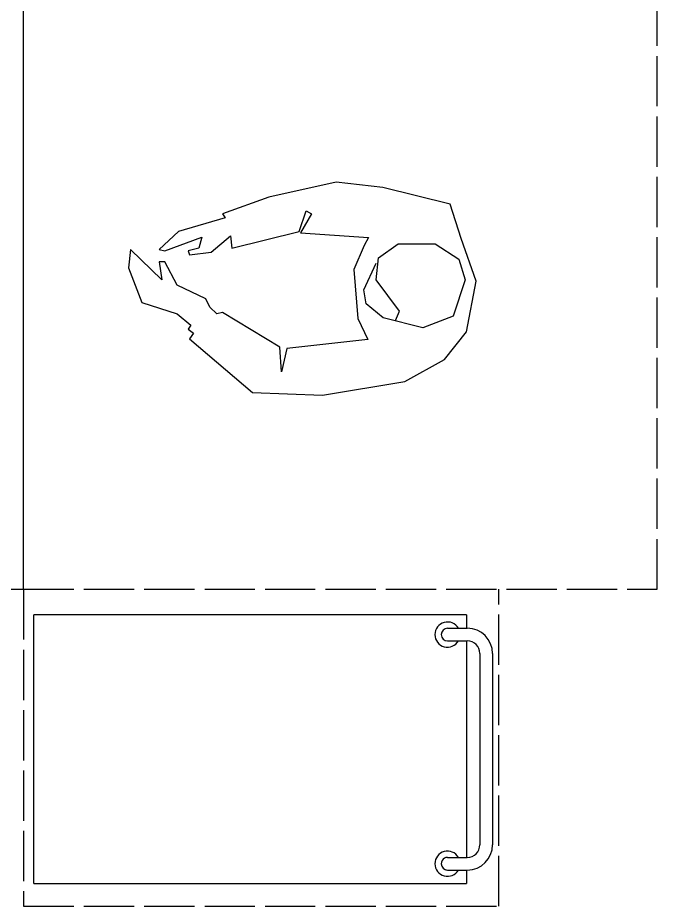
# Model space of a CAD drawing. Header units: millimetres. Extents: x -9564 to 18143, y -28921 to 24346.
# Drawn here: x 13323 to 14131, y 8459 to 9580 of the extents above; entities that cross this region are included whole.
import ezdxf

# ---------------------------------------------------------------- set-up
doc = ezdxf.new("R2010")
doc.units = ezdxf.units.MM
doc.header["$LTSCALE"] = 100
doc.linetypes.add('DASHED2', pattern=[0.762, 0.635, -0.127])
doc.layers.add('freecads.com', color=7, linetype='Continuous')

msp = doc.modelspace()

# ---------------------------------------------------------------- linework, layer by layer
for p, q in [((13330.8, 8858.6), (13330.8, 9681.6)), ((12514.8, 8858.6), (13330.8, 8858.6)), ((13343.8, 8487.4), (13343.8, 8826.3))]:
    msp.add_line(p, q)
at = {"color": 3, "linetype": 'DASHED2'}
for p, q in [((14130.8, 8858.6), (14130.8, 9681.6)), ((13330.8, 8858.6), (14130.8, 8858.6)), ((13330.8, 8858.6), (13330.8, 8458.6)), ((13930.8, 8458.6), (13930.8, 8858.6)), ((13330.8, 8458.6), (13930.8, 8458.6))]:
    msp.add_line(p, q, dxfattribs=at)
at = {"layer": 'freecads.com'}
for p, q in [((13725.5, 9372.5), (13640.6, 9353.5)), ((13784.4, 9365.6), (13725.5, 9372.5)), ((13869.4, 9344.8), (13784.4, 9365.6)), ((13640.6, 9353.5), (13581.7, 9332.7)), ((13883.2, 9301.4), (13869.4, 9344.8)), ((13581.7, 9332.7), (13585.2, 9327.5)), ((13678.7, 9310.1), (13687.4, 9336.1)), ((13694.3, 9332.7), (13680.5, 9308.4)), ((13687.4, 9336.1), (13694.3, 9332.7)), ((13585.2, 9327.5), (13526.2, 9310.1)), ((13526.2, 9310.1), (13502, 9287.6)), ((13593.8, 9289.3), (13678.7, 9310.1)), ((13680.5, 9308.4), (13766.3, 9302.7)), ((13508.9, 9285.8), (13555.7, 9303.2)), ((13555.7, 9303.2), (13552.2, 9289.3)), ((13567.8, 9284.1), (13592.1, 9304.9)), ((13592.1, 9304.9), (13593.8, 9289.3)), ((13766.3, 9302.7), (13760.8, 9292.6)), ((13902.3, 9247.7), (13883.2, 9301.4)), ((13465.6, 9287.6), (13463.2, 9264.5)), ((13505.4, 9249.4), (13465.6, 9287.6)), ((13502, 9287.6), (13508.9, 9285.8)), ((13552.2, 9289.3), (13538.4, 9285.8)), ((13538.4, 9285.8), (13540.1, 9280.6)), ((13760.8, 9292.6), (13747.9, 9262.2)), ((13778.8, 9276.9), (13803.5, 9294.5)), ((13803.5, 9294.5), (13850.3, 9294.5)), ((13850.3, 9294.5), (13880.5, 9275.5)), ((13540.1, 9280.6), (13567.8, 9284.1)), ((13775.8, 9249.4), (13778.8, 9276.9)), ((13880.5, 9275.5), (13888.4, 9249.4)), ((13463.2, 9264.5), (13480, 9220.8)), ((13508.9, 9272), (13502, 9272)), ((13502, 9272), (13505.4, 9249.4)), ((13524.5, 9242.5), (13508.9, 9272)), ((13760.4, 9236.4), (13775.9, 9270.3)), ((13747.9, 9262.2), (13752.7, 9200.5)), ((13560.9, 9225.1), (13524.5, 9242.5)), ((13805.3, 9209.8), (13775.8, 9249.4)), ((13888.4, 9249.4), (13873.2, 9203.3)), ((13890.1, 9183.5), (13902.3, 9247.7)), ((13763.3, 9218.8), (13760.4, 9236.4)), ((13480, 9220.8), (13524.5, 9206.1)), ((13566.1, 9214.7), (13560.9, 9225.1)), ((13784.7, 9201.1), (13763.3, 9218.8)), ((13574.8, 9206.1), (13566.1, 9214.7)), ((13581.7, 9207.8), (13574.8, 9206.1)), ((13654.5, 9164.4), (13581.7, 9207.8)), ((13800.2, 9197.7), (13805.3, 9209.8)), ((13524.5, 9206.1), (13541.8, 9192.2)), ((13752.7, 9200.5), (13765.6, 9173.9)), ((13834.8, 9188.6), (13784.7, 9201.1)), ((13873.2, 9203.3), (13834.8, 9188.6)), ((13541.8, 9192.2), (13538.4, 9187)), ((13538.4, 9187), (13545.3, 9181.8)), ((13545.3, 9181.8), (13540.1, 9174.8)), ((13540.1, 9174.8), (13619.8, 9107.2)), ((13765.6, 9173.9), (13663.1, 9162.7)), ((13862.4, 9148.8), (13890.1, 9183.5)), ((13656.2, 9133.2), (13654.5, 9164.4)), ((13663.1, 9162.7), (13656.2, 9133.2)), ((13812.2, 9121.1), (13862.4, 9148.8)), ((13708.2, 9103.7), (13812.2, 9121.1)), ((13619.8, 9107.2), (13708.2, 9103.7)), ((13890, 8826.3), (13343.8, 8826.3)), ((13890, 8826.3), (13866, 8826.3)), ((13890, 8826.3), (13882, 8826.3)), ((13890, 8826.3), (13890, 8818.4)), ((13890, 8826.3), (13890, 8809.5)), ((13890, 8826.3), (13890, 8809.5)), ((13866, 8809.5), (13891, 8809.5)), ((13866, 8793.5), (13891, 8793.5)), ((13890, 8793.5), (13890, 8520.3)), ((13906.9, 8777.6), (13906.9, 8536.2)), ((13922.9, 8777.6), (13922.9, 8536.2)), ((13866, 8520.3), (13891, 8520.3)), ((13866, 8504.3), (13891, 8504.3)), ((13890, 8504.3), (13890, 8487.4)), ((13343.8, 8487.4), (13890, 8487.4))]:
    msp.add_line(p, q, dxfattribs=at)
for centre, radius, start, end in [((13866, 8801.5), 15.9, 30, 330), ((13866, 8801.5), 7.97, 90, 270), ((13891, 8777.6), 31.9, 0, 90), ((13891, 8777.6), 15.9, 0, 90), ((13891, 8536.2), 15.9, 270, 0), ((13891, 8536.2), 31.9, 270, 0), ((13866, 8512.3), 15.9, 30, 330), ((13866, 8512.3), 7.97, 89.9999, 270), ((13866, 8512.3), 7.97, 180, 270)]:
    msp.add_arc(centre, radius, start, end, dxfattribs=at)

doc.saveas('drawing.dxf')
